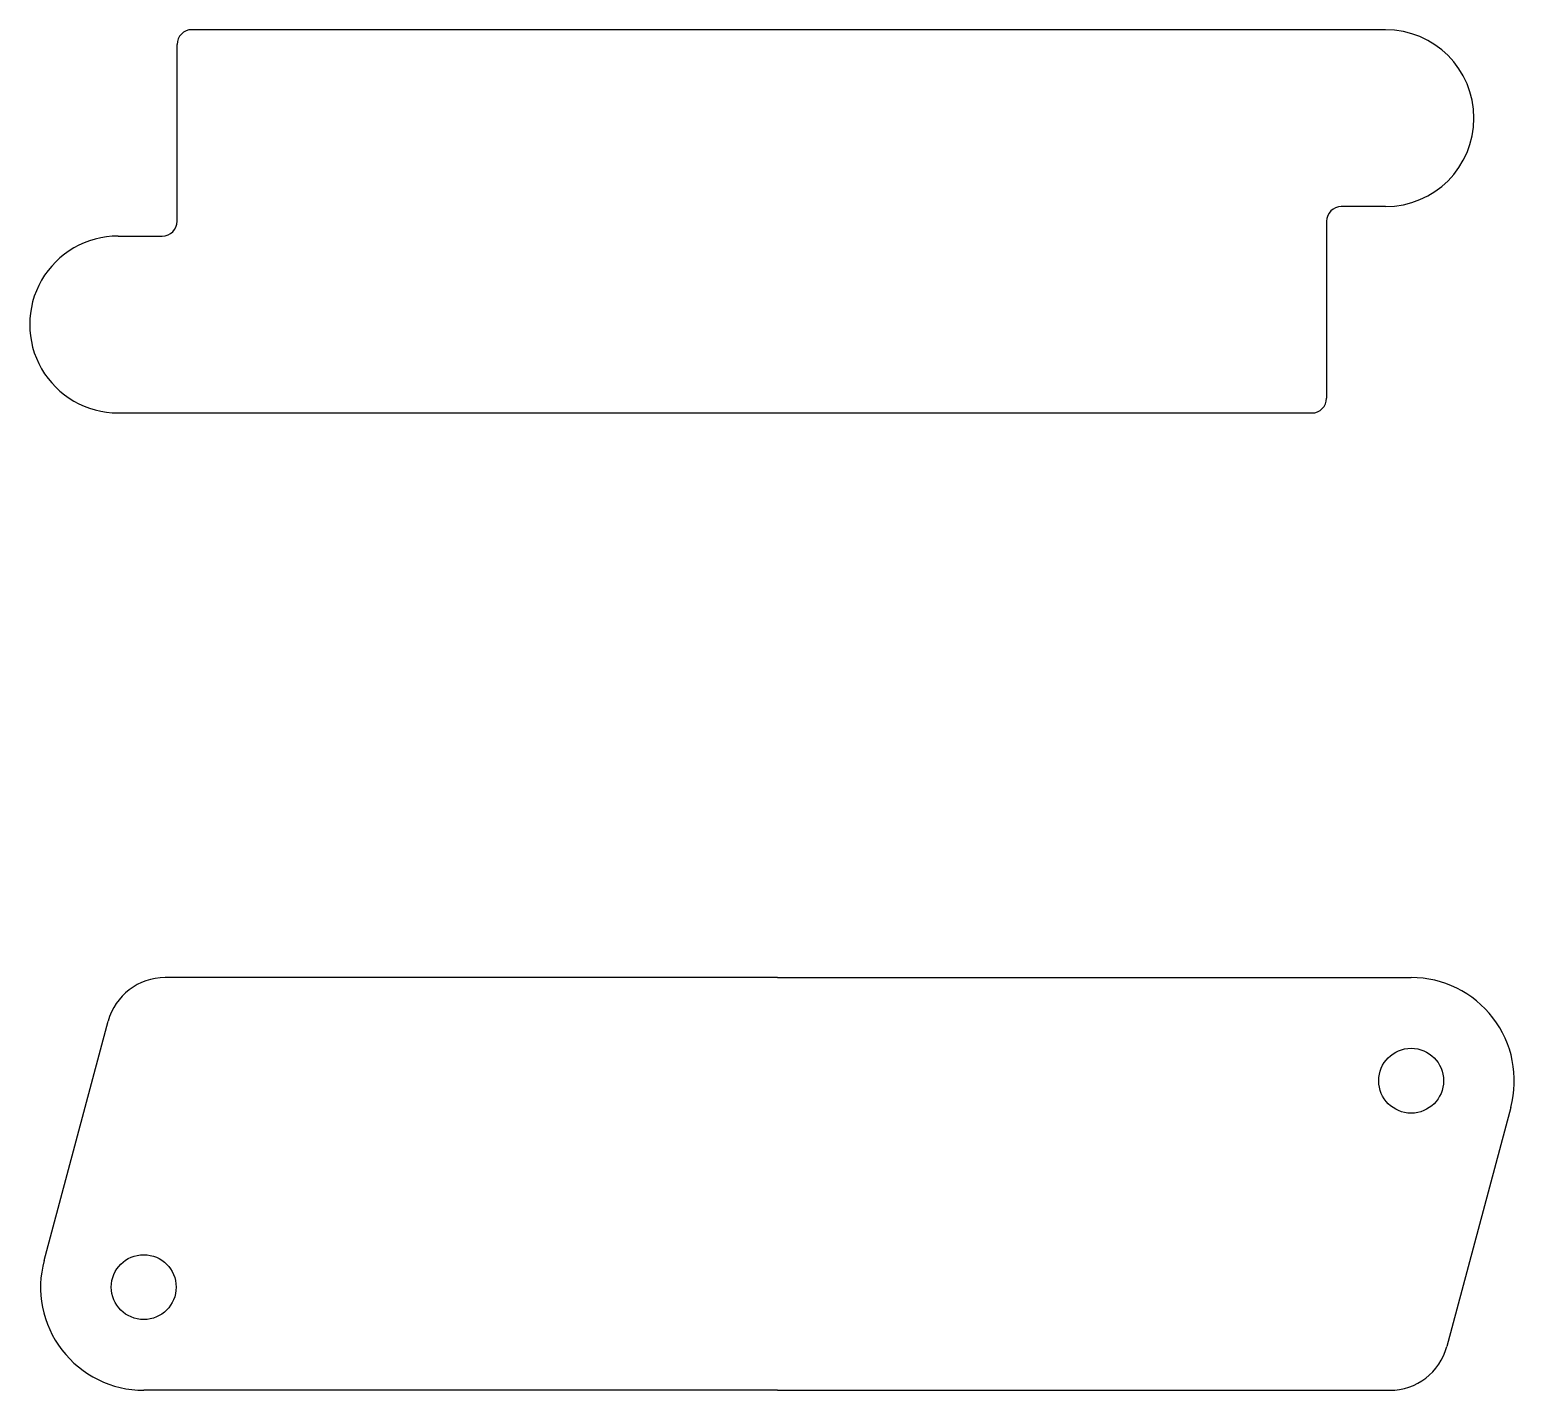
# Model space of a CAD drawing. Extents: x 123.4 to 173.8, y -102.9 to -56.7.
import ezdxf

# ---------------------------------------------------------------- set-up
doc = ezdxf.new("R2010")
doc.units = 0
doc.layers.add('BLACK', color=7, linetype='CONTINUOUS')

msp = doc.modelspace()

# ---------------------------------------------------------------- linework, layer by layer
at = {"layer": 'BLACK', "linetype": 'CONTINUOUS'}
for p, q in [((169.445994, -56.711799), (128.946001, -56.711799)), ((128.446001, -63.211799), (128.446001, -57.2118)), ((169.445995, -62.7118), (167.946, -62.711799)), ((167.446003, -63.2118), (167.446001, -69.2118)), ((126.445995, -63.711799), (127.945999, -63.711799)), ((126.445993, -69.7118), (166.946002, -69.711798)), ((148.815213, -88.862485), (128.039871, -88.862484)), ((148.815213, -88.862485), (170.315209, -88.862486)), ((123.934477, -98.456616), (126.108019, -90.344846)), ((173.695949, -93.268353), (171.522407, -101.380123)), ((148.815213, -102.862484), (127.315217, -102.862483)), ((148.815213, -102.862484), (169.590555, -102.862485))]:
    msp.add_line(p, q, dxfattribs=at)
at = {"layer": 'BLACK'}
for centre in [(170.315213, -92.362486), (127.315216, -99.362485)]:
    msp.add_circle(centre, 1.1, dxfattribs=at)
for centre, radius, start, end in [((128.946045, -57.211808), 0.500044, 90.0050419, 179.9990834), ((169.445988, -59.711851), 3.000052, -89.9998663, 89.9998854), ((167.946027, -63.21179), 0.500024, -269.996906, -179.9988541), ((127.945952, -63.21181), 0.500049, -89.9946141, 0.0012604), ((126.445869, -66.71182), 2.99998, -270.0024064, -89.9976318), ((166.946102, -69.211941), 0.499899, -90.0114624, 0.0161607), ((128.03988, -90.862484), 2.000009, 90.0002578, 165.0000718), ((170.31528, -92.362484), 3.499998, -15.0003395, 90.0011623), ((127.31518, -99.362484), 3.499999, -195.0001797, -89.9993943), ((169.59058, -100.862484), 1.999976, -90.0007162, -15.000208)]:
    msp.add_arc(centre, radius, start, end, dxfattribs=at)

doc.saveas('drawing.dxf')
